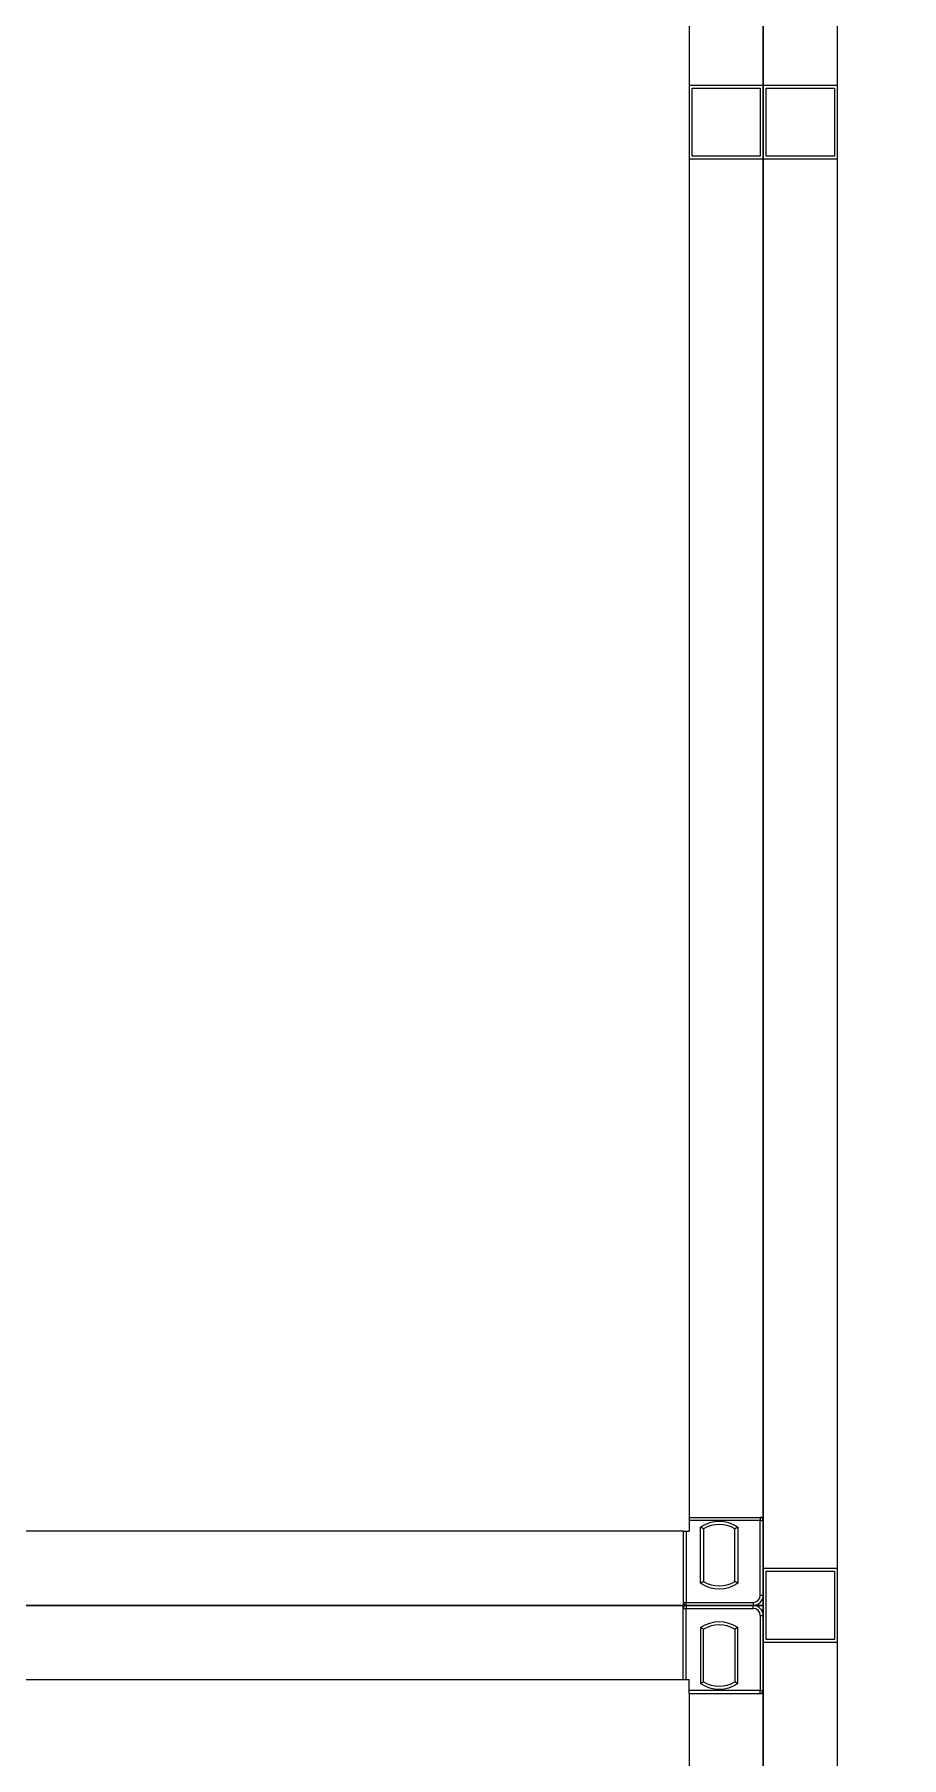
# Model space of a CAD drawing. Header units: millimetres. Extents: x 2448621 to 2484291, y -423869 to -398639.
# Drawn here: x 2481664.9 to 2481717.5, y -401594.6 to -401490 of the extents above; entities that cross this region are included whole.
import ezdxf

# ---------------------------------------------------------------- set-up
doc = ezdxf.new("R2010")
doc.units = ezdxf.units.MM
doc.header["$LTSCALE"] = 30

# ---------------------------------------------------------------- blocks, each defined once
blk = doc.blocks.new('KEY PLAN_NEW')
at = {"color": 253}
for p, q in [((-1226.862, -1495.504), (-1226.862, -1608.384)), ((-1220.862, -1848.384), (-1220.862, -1495.504)), ((-1226.862, -1550.444), (-1226.862, -1553.444)), ((-1226.862, -1550.444), (-1223.862, -1550.444)), ((-1226.742, -1553.324), (-1226.742, -1550.564)), ((-1226.742, -1550.564), (-1223.982, -1550.564)), ((-1223.982, -1550.564), (-1223.982, -1553.324)), ((-1223.982, -1550.564), (-1223.982, -1553.324)), ((-1223.862, -1553.444), (-1223.862, -1550.444)), ((-1223.862, -1550.444), (-1223.862, -1553.444)), ((-1223.862, -1550.444), (-1220.862, -1550.444)), ((-1223.742, -1553.324), (-1223.742, -1550.564)), ((-1223.742, -1550.564), (-1220.982, -1550.564)), ((-1220.982, -1550.564), (-1220.982, -1553.324)), ((-1220.982, -1550.564), (-1220.982, -1553.324)), ((-1220.862, -1553.444), (-1220.862, -1550.444)), ((-1223.862, -1553.444), (-1226.862, -1553.444)), ((-1223.982, -1553.324), (-1226.742, -1553.324)), ((-1220.862, -1553.444), (-1223.862, -1553.444)), ((-1220.982, -1553.324), (-1223.742, -1553.324)), ((-1226.862, -1608.384), (-1226.862, -1608.944)), ((-1227.102, -1608.944), (-1280.622, -1608.944)), ((-1227.102, -1608.944), (-1226.862, -1608.944)), ((-1223.862, -1610.444), (-1223.862, -1613.444)), ((-1223.862, -1610.444), (-1220.862, -1610.444)), ((-1223.742, -1613.324), (-1223.742, -1610.564)), ((-1223.742, -1610.564), (-1220.982, -1610.564)), ((-1220.982, -1610.564), (-1220.982, -1613.324)), ((-1220.982, -1610.564), (-1220.982, -1613.324)), ((-1220.862, -1613.444), (-1220.862, -1610.444)), ((-1220.862, -1613.444), (-1223.862, -1613.444)), ((-1220.982, -1613.324), (-1223.742, -1613.324)), ((-1280.622, -1614.944), (-1227.102, -1614.944)), ((-1227.102, -1614.944), (-1226.862, -1614.944)), ((-1226.862, -1615.504), (-1226.862, -1614.944)), ((-1226.862, -1615.504), (-1226.862, -1728.384))]:
    blk.add_line(p, q, dxfattribs=at)
at = {"color": 253, "linetype": 'Continuous'}
for p, q in [((-1226.862, -1608.384), (-1223.862, -1608.384)), ((-1223.982, -1608.504), (-1226.862, -1608.504)), ((-1223.982, -1608.384), (-1223.982, -1608.504)), ((-1223.982, -1608.504), (-1223.862, -1608.504)), ((-1223.982, -1611.534), (-1223.982, -1608.504)), ((-1227.102, -1608.944), (-1227.102, -1611.944)), ((-1226.982, -1608.944), (-1226.982, -1611.824)), ((-1226.397, -1611.045), (-1226.397, -1608.782)), ((-1226.277, -1608.849), (-1226.277, -1610.979)), ((-1225.007, -1610.979), (-1225.007, -1608.849)), ((-1224.887, -1608.782), (-1224.887, -1611.045)), ((-1227.102, -1611.824), (-1226.982, -1611.824)), ((-1227.102, -1614.944), (-1227.102, -1611.944)), ((-1227.102, -1612.064), (-1226.982, -1612.064)), ((-1226.982, -1611.944), (-1226.982, -1611.824)), ((-1226.982, -1611.824), (-1224.272, -1611.824)), ((-1226.982, -1611.944), (-1226.982, -1612.064)), ((-1226.982, -1614.944), (-1226.982, -1612.064)), ((-1226.982, -1612.064), (-1224.272, -1612.064)), ((-1224.272, -1611.824), (-1224.272, -1611.944)), ((-1224.272, -1612.064), (-1224.272, -1611.944)), ((-1223.982, -1611.534), (-1223.862, -1611.534)), ((-1223.982, -1611.824), (-1223.982, -1611.823)), ((-1223.982, -1611.824), (-1223.982, -1611.824)), ((-1223.982, -1612.064), (-1223.982, -1612.064)), ((-1223.982, -1612.064), (-1223.982, -1612.064)), ((-1226.397, -1612.842), (-1226.397, -1615.105)), ((-1226.277, -1615.039), (-1226.277, -1612.909)), ((-1225.007, -1612.909), (-1225.007, -1615.039)), ((-1224.887, -1615.105), (-1224.887, -1612.842)), ((-1223.982, -1612.354), (-1223.862, -1612.354)), ((-1223.982, -1612.354), (-1223.982, -1615.384)), ((-1223.982, -1615.384), (-1226.862, -1615.384)), ((-1226.862, -1615.504), (-1223.862, -1615.504)), ((-1223.982, -1615.504), (-1223.982, -1615.384)), ((-1223.982, -1615.384), (-1223.862, -1615.384))]:
    blk.add_line(p, q, dxfattribs=at)
at = {"color": 253}
for points in [[(-1283.862, -1491.944), (-1223.862, -1491.944), (-1223.862, -1611.944), (-1283.862, -1611.944)], [(-1223.862, -1491.944), (-1163.862, -1491.944), (-1163.862, -1851.944), (-1223.862, -1851.944)], [(-1283.862, -1611.944), (-1223.862, -1611.944), (-1223.862, -1731.944), (-1283.862, -1731.944)]]:
    blk.add_lwpolyline(points, close=True, dxfattribs=at)
at = {"color": 253, "linetype": 'Continuous'}
for centre, radius, start, end in [((-1225.642, -1609.914), 1.36, 56.27916, 123.72084), ((-1225.642, -1609.914), 1.24, 59.1964, 120.8036), ((-1223.982, -1608.504), 0.12, 0, 90), ((-1225.642, -1609.914), 1.36, 236.27916, 303.72084), ((-1225.642, -1609.914), 1.24, 239.1964, 300.8036), ((-1226.982, -1611.824), 0.12, 180, 270), ((-1226.982, -1612.064), 0.12, 90, 180), ((-1224.272, -1611.534), 0.41, 270, 0), ((-1224.272, -1611.534), 0.29, 270, 0), ((-1224.272, -1612.354), 0.41, 0, 90), ((-1224.272, -1612.354), 0.29, 0, 90), ((-1225.642, -1613.974), 1.36, 56.27916, 123.72084), ((-1225.642, -1613.974), 1.24, 59.1964, 120.8036), ((-1225.642, -1613.974), 1.36, 236.27916, 303.72084), ((-1225.642, -1613.974), 1.24, 239.1964, 300.8036), ((-1223.982, -1615.384), 0.12, 270, 0)]:
    blk.add_arc(centre, radius, start, end, dxfattribs=at)
for points, knots in [([(-1226.277, -1608.849), (-1226.277, -1608.848, 46), (-1226.278, -1608.848, 46), (-1226.279, -1608.848, 46), (-1226.28, -1608.847, 46), (-1226.28, -1608.847, 46), (-1226.281, -1608.846, 46), (-1226.281, -1608.846, 46), (-1226.282, -1608.846, 46), (-1226.282, -1608.845, 46), (-1226.284, -1608.844, 46), (-1226.285, -1608.844, 46), (-1226.289, -1608.842, 46), (-1226.291, -1608.841, 46), (-1226.294, -1608.839, 46), (-1226.295, -1608.838, 46), (-1226.296, -1608.838, 46), (-1226.297, -1608.837, 46), (-1226.298, -1608.837, 46), (-1226.299, -1608.836, 46), (-1226.301, -1608.835, 46), (-1226.304, -1608.833, 46), (-1226.309, -1608.83, 46), (-1226.312, -1608.829, 46), (-1226.316, -1608.826, 46), (-1226.318, -1608.826, 46), (-1226.32, -1608.824, 46), (-1226.32, -1608.824, 46), (-1226.322, -1608.823, 46), (-1226.323, -1608.823, 46), (-1226.327, -1608.821, 46), (-1226.33, -1608.819, 46), (-1226.336, -1608.815, 46), (-1226.339, -1608.813, 46), (-1226.346, -1608.81, 46), (-1226.35, -1608.808, 46), (-1226.354, -1608.806, 46), (-1226.355, -1608.805, 46), (-1226.357, -1608.804, 46), (-1226.358, -1608.804, 46), (-1226.36, -1608.802, 46), (-1226.362, -1608.801, 46), (-1226.367, -1608.798, 46), (-1226.371, -1608.796, 46), (-1226.378, -1608.792, 46), (-1226.382, -1608.79, 46), (-1226.387, -1608.787, 46), (-1226.389, -1608.786, 46), (-1226.392, -1608.785, 46), (-1226.394, -1608.784, 46), (-1226.395, -1608.783, 46), (-1226.396, -1608.783, 46), (-1226.396, -1608.783, 46), (-1226.397, -1608.782, 46)], [0, 0, 0, 0, 0.06206, 0.12459, 0.12459, 0.155854, 0.155854, 0.171487, 0.171487, 0.187119, 0.187119, 0.249648, 0.249648, 0.312178, 0.312178, 0.343442, 0.343442, 0.359075, 0.359075, 0.374707, 0.374707, 0.437236, 0.437236, 0.499766, 0.499766, 0.53103, 0.53103, 0.546663, 0.546663, 0.562295, 0.562295, 0.624824, 0.624824, 0.687353, 0.687353, 0.749883, 0.749883, 0.765515, 0.765515, 0.781147, 0.781147, 0.812412, 0.812412, 0.874941, 0.874941, 0.937471, 0.937471, 0.968735, 0.968735, 0.984368, 0.992184, 0.992184, 1, 1, 1, 1]), ([(-1224.887, -1608.782), (-1224.887, -1608.783, 46), (-1224.888, -1608.783, 46), (-1224.889, -1608.783, 46), (-1224.89, -1608.784, 46), (-1224.891, -1608.785, 46), (-1224.894, -1608.786, 46), (-1224.896, -1608.787, 46), (-1224.902, -1608.79, 46), (-1224.905, -1608.792, 46), (-1224.913, -1608.796, 46), (-1224.916, -1608.798, 46), (-1224.922, -1608.801, 46), (-1224.923, -1608.802, 46), (-1224.926, -1608.804, 46), (-1224.927, -1608.804, 46), (-1224.929, -1608.805, 46), (-1224.93, -1608.806, 46), (-1224.934, -1608.808, 46), (-1224.937, -1608.81, 46), (-1224.944, -1608.813, 46), (-1224.947, -1608.815, 46), (-1224.954, -1608.819, 46), (-1224.957, -1608.821, 46), (-1224.961, -1608.823, 46), (-1224.962, -1608.823, 46), (-1224.963, -1608.824, 46), (-1224.964, -1608.824, 46), (-1224.966, -1608.826, 46), (-1224.967, -1608.826, 46), (-1224.972, -1608.829, 46), (-1224.974, -1608.83, 46), (-1224.98, -1608.833, 46), (-1224.982, -1608.835, 46), (-1224.985, -1608.836, 46), (-1224.986, -1608.837, 46), (-1224.987, -1608.837, 46), (-1224.987, -1608.838, 46), (-1224.989, -1608.838, 46), (-1224.99, -1608.839, 46), (-1224.993, -1608.841, 46), (-1224.995, -1608.842, 46), (-1224.998, -1608.844, 46), (-1225, -1608.844, 46), (-1225.001, -1608.845, 46), (-1225.002, -1608.846, 46), (-1225.002, -1608.846, 46), (-1225.002, -1608.846, 46), (-1225.003, -1608.847, 46), (-1225.004, -1608.847, 46), (-1225.005, -1608.848, 46), (-1225.006, -1608.848, 46), (-1225.007, -1608.848, 46), (-1225.007, -1608.849, 46)], [0, 0, 0, 0, 0.00782, 0.00782, 0.015639, 0.031279, 0.031279, 0.062557, 0.062557, 0.125114, 0.125114, 0.187671, 0.187671, 0.21895, 0.21895, 0.234589, 0.234589, 0.250228, 0.250228, 0.312785, 0.312785, 0.375342, 0.375342, 0.437899, 0.437899, 0.453538, 0.453538, 0.469178, 0.469178, 0.500456, 0.500456, 0.563013, 0.563013, 0.62557, 0.62557, 0.641209, 0.641209, 0.656849, 0.656849, 0.688127, 0.688127, 0.750684, 0.750684, 0.813241, 0.813241, 0.828881, 0.828881, 0.84452, 0.84452, 0.875798, 0.875798, 0.938355, 1, 1, 1, 1]), ([(-1226.277, -1610.979), (-1226.277, -1610.979, 46), (-1226.278, -1610.979, 46), (-1226.279, -1610.98, 46), (-1226.28, -1610.98, 46), (-1226.28, -1610.981, 46), (-1226.281, -1610.981, 46), (-1226.281, -1610.981, 46), (-1226.282, -1610.982, 46), (-1226.282, -1610.982, 46), (-1226.284, -1610.983, 46), (-1226.285, -1610.984, 46), (-1226.289, -1610.985, 46), (-1226.291, -1610.986, 46), (-1226.294, -1610.988, 46), (-1226.295, -1610.989, 46), (-1226.296, -1610.99, 46), (-1226.297, -1610.99, 46), (-1226.298, -1610.991, 46), (-1226.299, -1610.991, 46), (-1226.301, -1610.993, 46), (-1226.304, -1610.994, 46), (-1226.309, -1610.997, 46), (-1226.312, -1610.998, 46), (-1226.316, -1611.001, 46), (-1226.318, -1611.002, 46), (-1226.32, -1611.003, 46), (-1226.32, -1611.003, 46), (-1226.322, -1611.004, 46), (-1226.323, -1611.004, 46), (-1226.327, -1611.007, 46), (-1226.33, -1611.008, 46), (-1226.336, -1611.012, 46), (-1226.339, -1611.014, 46), (-1226.346, -1611.017, 46), (-1226.35, -1611.019, 46), (-1226.354, -1611.022, 46), (-1226.355, -1611.022, 46), (-1226.357, -1611.023, 46), (-1226.358, -1611.024, 46), (-1226.36, -1611.025, 46), (-1226.362, -1611.026, 46), (-1226.367, -1611.029, 46), (-1226.371, -1611.031, 46), (-1226.378, -1611.035, 46), (-1226.382, -1611.037, 46), (-1226.387, -1611.04, 46), (-1226.389, -1611.041, 46), (-1226.392, -1611.042, 46), (-1226.394, -1611.043, 46), (-1226.395, -1611.044, 46), (-1226.396, -1611.044, 46), (-1226.396, -1611.045, 46), (-1226.397, -1611.045, 46)], [0, 0, 0, 0, 0.06206, 0.12459, 0.12459, 0.155854, 0.155854, 0.171487, 0.171487, 0.187119, 0.187119, 0.249648, 0.249648, 0.312178, 0.312178, 0.343442, 0.343442, 0.359075, 0.359075, 0.374707, 0.374707, 0.437236, 0.437236, 0.499766, 0.499766, 0.53103, 0.53103, 0.546663, 0.546663, 0.562295, 0.562295, 0.624824, 0.624824, 0.687353, 0.687353, 0.749883, 0.749883, 0.765515, 0.765515, 0.781147, 0.781147, 0.812412, 0.812412, 0.874941, 0.874941, 0.937471, 0.937471, 0.968735, 0.968735, 0.984368, 0.992184, 0.992184, 1, 1, 1, 1]), ([(-1224.887, -1611.045), (-1224.887, -1611.045, 46), (-1224.888, -1611.044, 46), (-1224.889, -1611.044, 46), (-1224.89, -1611.043, 46), (-1224.891, -1611.042, 46), (-1224.894, -1611.041, 46), (-1224.896, -1611.04, 46), (-1224.902, -1611.037, 46), (-1224.905, -1611.035, 46), (-1224.913, -1611.031, 46), (-1224.916, -1611.029, 46), (-1224.922, -1611.026, 46), (-1224.923, -1611.025, 46), (-1224.926, -1611.024, 46), (-1224.927, -1611.023, 46), (-1224.929, -1611.022, 46), (-1224.93, -1611.022, 46), (-1224.934, -1611.019, 46), (-1224.937, -1611.017, 46), (-1224.944, -1611.014, 46), (-1224.947, -1611.012, 46), (-1224.954, -1611.008, 46), (-1224.957, -1611.007, 46), (-1224.961, -1611.004, 46), (-1224.962, -1611.004, 46), (-1224.963, -1611.003, 46), (-1224.964, -1611.003, 46), (-1224.966, -1611.002, 46), (-1224.967, -1611.001, 46), (-1224.972, -1610.998, 46), (-1224.974, -1610.997, 46), (-1224.98, -1610.994, 46), (-1224.982, -1610.993, 46), (-1224.985, -1610.991, 46), (-1224.986, -1610.991, 46), (-1224.987, -1610.99, 46), (-1224.987, -1610.99, 46), (-1224.989, -1610.989, 46), (-1224.99, -1610.988, 46), (-1224.993, -1610.986, 46), (-1224.995, -1610.985, 46), (-1224.998, -1610.984, 46), (-1225, -1610.983, 46), (-1225.001, -1610.982, 46), (-1225.002, -1610.982, 46), (-1225.002, -1610.981, 46), (-1225.002, -1610.981, 46), (-1225.003, -1610.981, 46), (-1225.004, -1610.98, 46), (-1225.005, -1610.98, 46), (-1225.006, -1610.979, 46), (-1225.007, -1610.979, 46), (-1225.007, -1610.979, 46)], [0, 0, 0, 0, 0.00782, 0.00782, 0.015639, 0.031279, 0.031279, 0.062557, 0.062557, 0.125114, 0.125114, 0.187671, 0.187671, 0.21895, 0.21895, 0.234589, 0.234589, 0.250228, 0.250228, 0.312785, 0.312785, 0.375342, 0.375342, 0.437899, 0.437899, 0.453538, 0.453538, 0.469178, 0.469178, 0.500456, 0.500456, 0.563013, 0.563013, 0.62557, 0.62557, 0.641209, 0.641209, 0.656849, 0.656849, 0.688127, 0.688127, 0.750684, 0.750684, 0.813241, 0.813241, 0.828881, 0.828881, 0.84452, 0.84452, 0.875798, 0.875798, 0.938355, 1, 1, 1, 1]), ([(-1226.277, -1612.909), (-1226.277, -1612.908, 46), (-1226.278, -1612.908, 46), (-1226.279, -1612.908, 46), (-1226.28, -1612.907, 46), (-1226.28, -1612.907, 46), (-1226.281, -1612.906, 46), (-1226.281, -1612.906, 46), (-1226.282, -1612.906, 46), (-1226.282, -1612.905, 46), (-1226.284, -1612.904, 46), (-1226.285, -1612.904, 46), (-1226.289, -1612.902, 46), (-1226.291, -1612.901, 46), (-1226.294, -1612.899, 46), (-1226.295, -1612.898, 46), (-1226.296, -1612.898, 46), (-1226.297, -1612.897, 46), (-1226.298, -1612.897, 46), (-1226.299, -1612.896, 46), (-1226.301, -1612.895, 46), (-1226.304, -1612.893, 46), (-1226.309, -1612.89, 46), (-1226.312, -1612.889, 46), (-1226.316, -1612.886, 46), (-1226.318, -1612.886, 46), (-1226.32, -1612.884, 46), (-1226.32, -1612.884, 46), (-1226.322, -1612.883, 46), (-1226.323, -1612.883, 46), (-1226.327, -1612.881, 46), (-1226.33, -1612.879, 46), (-1226.336, -1612.875, 46), (-1226.339, -1612.873, 46), (-1226.346, -1612.87, 46), (-1226.35, -1612.868, 46), (-1226.354, -1612.866, 46), (-1226.355, -1612.865, 46), (-1226.357, -1612.864, 46), (-1226.358, -1612.864, 46), (-1226.36, -1612.862, 46), (-1226.362, -1612.861, 46), (-1226.367, -1612.858, 46), (-1226.371, -1612.856, 46), (-1226.378, -1612.852, 46), (-1226.382, -1612.85, 46), (-1226.387, -1612.847, 46), (-1226.389, -1612.846, 46), (-1226.392, -1612.845, 46), (-1226.394, -1612.844, 46), (-1226.395, -1612.843, 46), (-1226.396, -1612.843, 46), (-1226.396, -1612.843, 46), (-1226.397, -1612.842, 46)], [0, 0, 0, 0, 0.06206, 0.12459, 0.12459, 0.155854, 0.155854, 0.171487, 0.171487, 0.187119, 0.187119, 0.249648, 0.249648, 0.312178, 0.312178, 0.343442, 0.343442, 0.359075, 0.359075, 0.374707, 0.374707, 0.437236, 0.437236, 0.499766, 0.499766, 0.53103, 0.53103, 0.546663, 0.546663, 0.562295, 0.562295, 0.624824, 0.624824, 0.687353, 0.687353, 0.749883, 0.749883, 0.765515, 0.765515, 0.781147, 0.781147, 0.812412, 0.812412, 0.874941, 0.874941, 0.937471, 0.937471, 0.968735, 0.968735, 0.984368, 0.992184, 0.992184, 1, 1, 1, 1]), ([(-1224.887, -1612.842), (-1224.887, -1612.843, 46), (-1224.888, -1612.843, 46), (-1224.889, -1612.843, 46), (-1224.89, -1612.844, 46), (-1224.891, -1612.845, 46), (-1224.894, -1612.846, 46), (-1224.896, -1612.847, 46), (-1224.902, -1612.85, 46), (-1224.905, -1612.852, 46), (-1224.913, -1612.856, 46), (-1224.916, -1612.858, 46), (-1224.922, -1612.861, 46), (-1224.923, -1612.862, 46), (-1224.926, -1612.864, 46), (-1224.927, -1612.864, 46), (-1224.929, -1612.865, 46), (-1224.93, -1612.866, 46), (-1224.934, -1612.868, 46), (-1224.937, -1612.87, 46), (-1224.944, -1612.873, 46), (-1224.947, -1612.875, 46), (-1224.954, -1612.879, 46), (-1224.957, -1612.881, 46), (-1224.961, -1612.883, 46), (-1224.962, -1612.883, 46), (-1224.963, -1612.884, 46), (-1224.964, -1612.884, 46), (-1224.966, -1612.886, 46), (-1224.967, -1612.886, 46), (-1224.972, -1612.889, 46), (-1224.974, -1612.89, 46), (-1224.98, -1612.893, 46), (-1224.982, -1612.895, 46), (-1224.985, -1612.896, 46), (-1224.986, -1612.897, 46), (-1224.987, -1612.897, 46), (-1224.987, -1612.898, 46), (-1224.989, -1612.898, 46), (-1224.99, -1612.899, 46), (-1224.993, -1612.901, 46), (-1224.995, -1612.902, 46), (-1224.998, -1612.904, 46), (-1225, -1612.904, 46), (-1225.001, -1612.905, 46), (-1225.002, -1612.906, 46), (-1225.002, -1612.906, 46), (-1225.002, -1612.906, 46), (-1225.003, -1612.907, 46), (-1225.004, -1612.907, 46), (-1225.005, -1612.908, 46), (-1225.006, -1612.908, 46), (-1225.007, -1612.908, 46), (-1225.007, -1612.909, 46)], [0, 0, 0, 0, 0.00782, 0.00782, 0.015639, 0.031279, 0.031279, 0.062557, 0.062557, 0.125114, 0.125114, 0.187671, 0.187671, 0.21895, 0.21895, 0.234589, 0.234589, 0.250228, 0.250228, 0.312785, 0.312785, 0.375342, 0.375342, 0.437899, 0.437899, 0.453538, 0.453538, 0.469178, 0.469178, 0.500456, 0.500456, 0.563013, 0.563013, 0.62557, 0.62557, 0.641209, 0.641209, 0.656849, 0.656849, 0.688127, 0.688127, 0.750684, 0.750684, 0.813241, 0.813241, 0.828881, 0.828881, 0.84452, 0.84452, 0.875798, 0.875798, 0.938355, 1, 1, 1, 1]), ([(-1226.277, -1615.039), (-1226.277, -1615.039, 46), (-1226.278, -1615.039, 46), (-1226.279, -1615.04, 46), (-1226.28, -1615.04, 46), (-1226.28, -1615.041, 46), (-1226.281, -1615.041, 46), (-1226.281, -1615.041, 46), (-1226.282, -1615.042, 46), (-1226.282, -1615.042, 46), (-1226.284, -1615.043, 46), (-1226.285, -1615.044, 46), (-1226.289, -1615.045, 46), (-1226.291, -1615.046, 46), (-1226.294, -1615.048, 46), (-1226.295, -1615.049, 46), (-1226.296, -1615.05, 46), (-1226.297, -1615.05, 46), (-1226.298, -1615.051, 46), (-1226.299, -1615.051, 46), (-1226.301, -1615.053, 46), (-1226.304, -1615.054, 46), (-1226.309, -1615.057, 46), (-1226.312, -1615.058, 46), (-1226.316, -1615.061, 46), (-1226.318, -1615.062, 46), (-1226.32, -1615.063, 46), (-1226.32, -1615.063, 46), (-1226.322, -1615.064, 46), (-1226.323, -1615.064, 46), (-1226.327, -1615.067, 46), (-1226.33, -1615.068, 46), (-1226.336, -1615.072, 46), (-1226.339, -1615.074, 46), (-1226.346, -1615.077, 46), (-1226.35, -1615.079, 46), (-1226.354, -1615.082, 46), (-1226.355, -1615.082, 46), (-1226.357, -1615.083, 46), (-1226.358, -1615.084, 46), (-1226.36, -1615.085, 46), (-1226.362, -1615.086, 46), (-1226.367, -1615.089, 46), (-1226.371, -1615.091, 46), (-1226.378, -1615.095, 46), (-1226.382, -1615.097, 46), (-1226.387, -1615.1, 46), (-1226.389, -1615.101, 46), (-1226.392, -1615.102, 46), (-1226.394, -1615.103, 46), (-1226.395, -1615.104, 46), (-1226.396, -1615.104, 46), (-1226.396, -1615.105, 46), (-1226.397, -1615.105, 46)], [0, 0, 0, 0, 0.06206, 0.12459, 0.12459, 0.155854, 0.155854, 0.171487, 0.171487, 0.187119, 0.187119, 0.249648, 0.249648, 0.312178, 0.312178, 0.343442, 0.343442, 0.359075, 0.359075, 0.374707, 0.374707, 0.437236, 0.437236, 0.499766, 0.499766, 0.53103, 0.53103, 0.546663, 0.546663, 0.562295, 0.562295, 0.624824, 0.624824, 0.687353, 0.687353, 0.749883, 0.749883, 0.765515, 0.765515, 0.781147, 0.781147, 0.812412, 0.812412, 0.874941, 0.874941, 0.937471, 0.937471, 0.968735, 0.968735, 0.984368, 0.992184, 0.992184, 1, 1, 1, 1]), ([(-1224.887, -1615.105), (-1224.887, -1615.105, 46), (-1224.888, -1615.104, 46), (-1224.889, -1615.104, 46), (-1224.89, -1615.103, 46), (-1224.891, -1615.102, 46), (-1224.894, -1615.101, 46), (-1224.896, -1615.1, 46), (-1224.902, -1615.097, 46), (-1224.905, -1615.095, 46), (-1224.913, -1615.091, 46), (-1224.916, -1615.089, 46), (-1224.922, -1615.086, 46), (-1224.923, -1615.085, 46), (-1224.926, -1615.084, 46), (-1224.927, -1615.083, 46), (-1224.929, -1615.082, 46), (-1224.93, -1615.082, 46), (-1224.934, -1615.079, 46), (-1224.937, -1615.077, 46), (-1224.944, -1615.074, 46), (-1224.947, -1615.072, 46), (-1224.954, -1615.068, 46), (-1224.957, -1615.067, 46), (-1224.961, -1615.064, 46), (-1224.962, -1615.064, 46), (-1224.963, -1615.063, 46), (-1224.964, -1615.063, 46), (-1224.966, -1615.062, 46), (-1224.967, -1615.061, 46), (-1224.972, -1615.058, 46), (-1224.974, -1615.057, 46), (-1224.98, -1615.054, 46), (-1224.982, -1615.053, 46), (-1224.985, -1615.051, 46), (-1224.986, -1615.051, 46), (-1224.987, -1615.05, 46), (-1224.987, -1615.05, 46), (-1224.989, -1615.049, 46), (-1224.99, -1615.048, 46), (-1224.993, -1615.046, 46), (-1224.995, -1615.045, 46), (-1224.998, -1615.044, 46), (-1225, -1615.043, 46), (-1225.001, -1615.042, 46), (-1225.002, -1615.042, 46), (-1225.002, -1615.041, 46), (-1225.002, -1615.041, 46), (-1225.003, -1615.041, 46), (-1225.004, -1615.04, 46), (-1225.005, -1615.04, 46), (-1225.006, -1615.039, 46), (-1225.007, -1615.039, 46), (-1225.007, -1615.039, 46)], [0, 0, 0, 0, 0.00782, 0.00782, 0.015639, 0.031279, 0.031279, 0.062557, 0.062557, 0.125114, 0.125114, 0.187671, 0.187671, 0.21895, 0.21895, 0.234589, 0.234589, 0.250228, 0.250228, 0.312785, 0.312785, 0.375342, 0.375342, 0.437899, 0.437899, 0.453538, 0.453538, 0.469178, 0.469178, 0.500456, 0.500456, 0.563013, 0.563013, 0.62557, 0.62557, 0.641209, 0.641209, 0.656849, 0.656849, 0.688127, 0.688127, 0.750684, 0.750684, 0.813241, 0.813241, 0.828881, 0.828881, 0.84452, 0.84452, 0.875798, 0.875798, 0.938355, 1, 1, 1, 1])]:
    blk.add_open_spline(points, degree=3, knots=knots, dxfattribs=at)

msp = doc.modelspace()

# ---------------------------------------------------------------- block references
at = {"xscale": 1.5, "yscale": 1.5, "zscale": 1.5}
msp.add_blockref('KEY PLAN_NEW', (2483544.88, -399167.45), dxfattribs=at)

doc.saveas('drawing.dxf')
